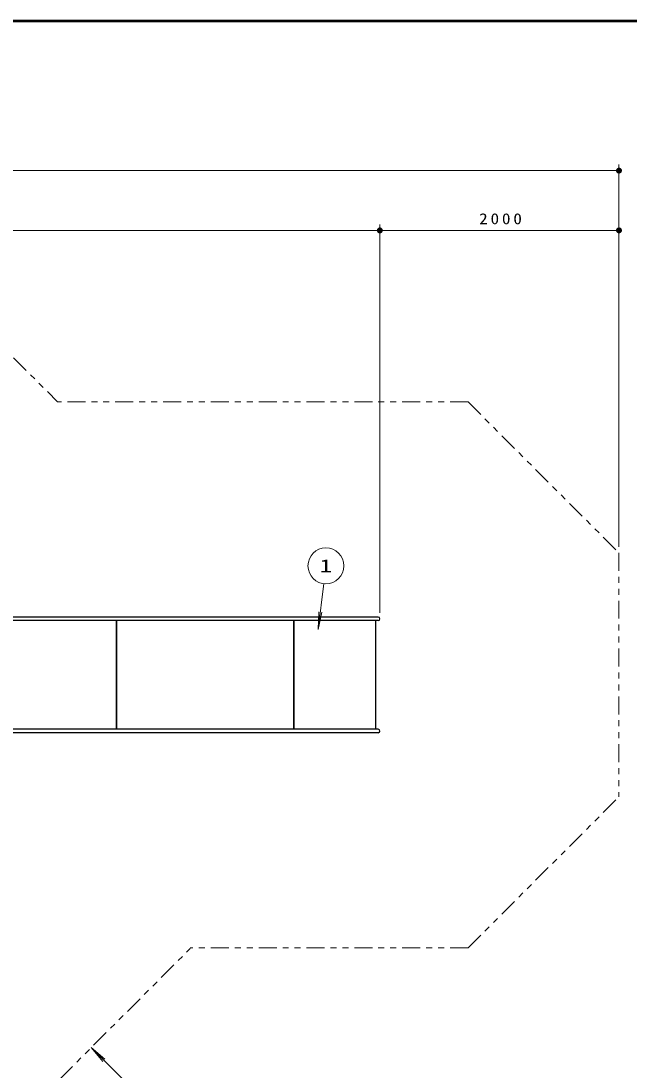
# Model space of a CAD drawing. Units: millimetres on the paper, scale 1:50. Extents: x -385 to 0, y -594 to 267.
# Drawn here: x -237.9 to -136.2, y 91.4 to 267 of the extents above; entities that cross this region are included whole.
import ezdxf
from ezdxf.enums import TextEntityAlignment as Align

# ---------------------------------------------------------------- set-up
doc = ezdxf.new("R2010")
doc.units = ezdxf.units.MM
doc.linetypes.add('USER3', pattern=[8, 3, -1, 1, -1, 1, -1])
doc.layers.add('LY_1', color=7, linetype='Continuous', lineweight=25)
doc.styles.add('ＭＳ ゴシック', font='')
doc.styles.get('ＭＳ ゴシック').set_extended_font_data('MS Gothic')

# ---------------------------------------------------------------- blocks, each defined once
blk = doc.blocks.new('filled_dot')
at = {"color": 0, "linetype": 'Continuous', "lineweight": -2, "const_width": 1.25}
blk.add_lwpolyline([(-0.625, 0, 1), (0.625, 0, 1)], format="xyb", close=True, dxfattribs=at)

msp = doc.modelspace()

# ---------------------------------------------------------------- linework, layer by layer
at = {"layer": 'LY_1', "lineweight": 50}
msp.add_line((0, 267), (-385, 267), dxfattribs=at)
at = {"layer": 'LY_1', "lineweight": 13}
for p, q in [((-137.855, 232.982), (-137.855, 242.982)), ((-353.224, 241.982), (-137.855, 241.982)), ((-317.224, 231.982), (-177.855, 231.982)), ((-177.855, 168.022), (-177.855, 232.982)), ((-177.855, 168.022), (-177.855, 232.982)), ((-177.855, 231.982), (-137.855, 231.982)), ((-137.855, 179.05), (-137.855, 232.982)), ((-187.234, 172.908), (-188.16, 165.219)), ((-188.16, 165.219), (-188.062, 168.218)), ((-188.16, 165.219), (-187.543, 168.155)), ((-221.96, 166.654), (-221.96, 148.63)), ((-221.851, 166.654), (-221.851, 148.63)), ((-192.308, 166.654), (-192.308, 148.63)), ((-192.188, 166.654), (-192.188, 148.63)), ((-226.134, 95.312), (-224.206, 93.014)), ((-226.134, 95.312), (-223.836, 93.384)), ((-218.828, 88.007), (-226.134, 95.312))]:
    msp.add_line(p, q, dxfattribs=at)
at = {"layer": 'LY_1', "linetype": 'USER3', "lineweight": 13}
for p, q in [((-250.436, 221.982), (-231.756, 203.302)), ((-163.107, 203.302), (-231.756, 203.302)), ((-163.107, 203.302), (-137.855, 178.05)), ((-137.855, 178.05), (-137.855, 137.235)), ((-163.107, 111.982), (-137.855, 137.235)), ((-242.704, 78.742), (-209.564, 111.882)), ((-163.107, 111.982), (-209.564, 111.982))]:
    msp.add_line(p, q, dxfattribs=at)
at = {"layer": 'LY_1'}
for p, q in [((-178.135, 167.302), (-257.608, 167.302)), ((-178.135, 166.742), (-257.608, 166.742)), ((-178.555, 166.742), (-178.555, 148.542)), ((-178.135, 148.542), (-257.608, 148.542)), ((-178.135, 147.982), (-257.608, 147.982))]:
    msp.add_line(p, q, dxfattribs=at)
at = {"layer": 'LY_1', "lineweight": 13}
msp.add_circle((-186.875, 175.887), 3, dxfattribs=at)
at = {"layer": 'LY_1'}
for centre in [(-178.135, 167.022), (-178.135, 148.262)]:
    msp.add_arc(centre, 0.28, 270, 90, dxfattribs=at)

# ---------------------------------------------------------------- block references
at = {"layer": 'LY_1', "lineweight": 13, "xscale": 0.4, "yscale": 0.4, "rotation": 180}
for p in [(-137.855, 241.982), (-177.855, 231.982), (-137.855, 231.982)]:
    msp.add_blockref('filled_dot', p, dxfattribs=at)
at = {"layer": 'LY_1', "lineweight": 13, "xscale": 0.4, "yscale": 0.4}
msp.add_blockref('filled_dot', (-177.855, 231.982), dxfattribs=at)

# ---------------------------------------------------------------- texts
at = {"layer": 'LY_1', "style": 'ＭＳ ゴシック', "width": 1.4}
msp.add_text('1', height=2.199, dxfattribs=at).set_placement((-186.875, 175.887), align=Align.MIDDLE_CENTER)
at = {"layer": 'LY_1', "insert": (-157.432, 232.982), "char_height": 1.833, "attachment_point": 8, "style": 'ＭＳ ゴシック'}
msp.add_mtext('\\T1.33;\\W1.15;2000', dxfattribs=at)

doc.saveas('drawing.dxf')
